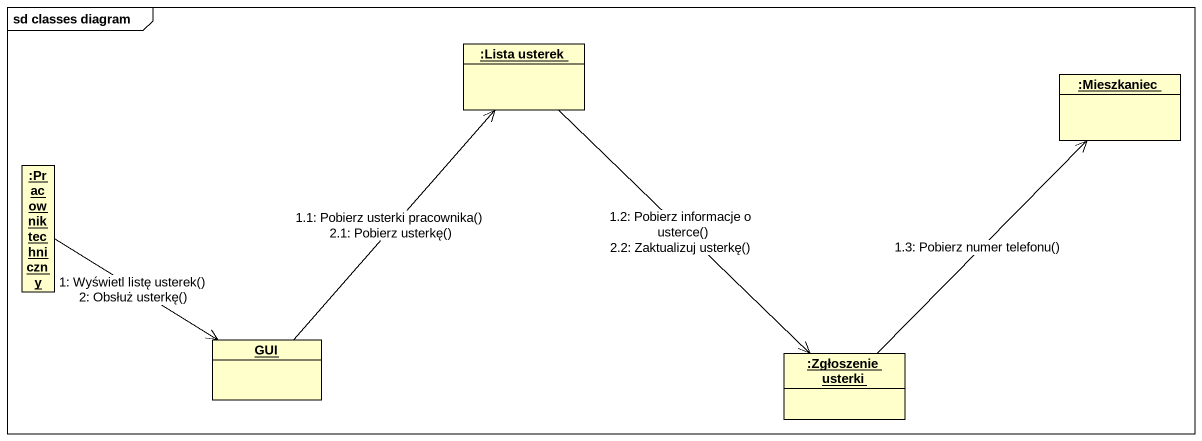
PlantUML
@startuml
mainframe sd classes diagram
hide circle
hide empty members
object ":Lista usterek" as Lista_usterek
object ":Mieszkaniec" as Mieszkaniec
object ":Pracownik techniczny" as Pracownik_techniczny
object GUI
object ":Zgłoszenie usterki" as Zgłoszenie_usterki
Pracownik_techniczny --> GUI : 1: Wyświetl listę usterek()\n2: Obsłuż usterkę()
GUI -up-> Lista_usterek : 1.1: Pobierz usterki pracownika()\n2.1: Pobierz usterkę()
Lista_usterek --> Zgłoszenie_usterki : 1.2: Pobierz informacje o usterce()\n2.2: Zaktualizuj usterkę()
Zgłoszenie_usterki -up-> Mieszkaniec : 1.3: Pobierz numer telefonu()
@enduml
